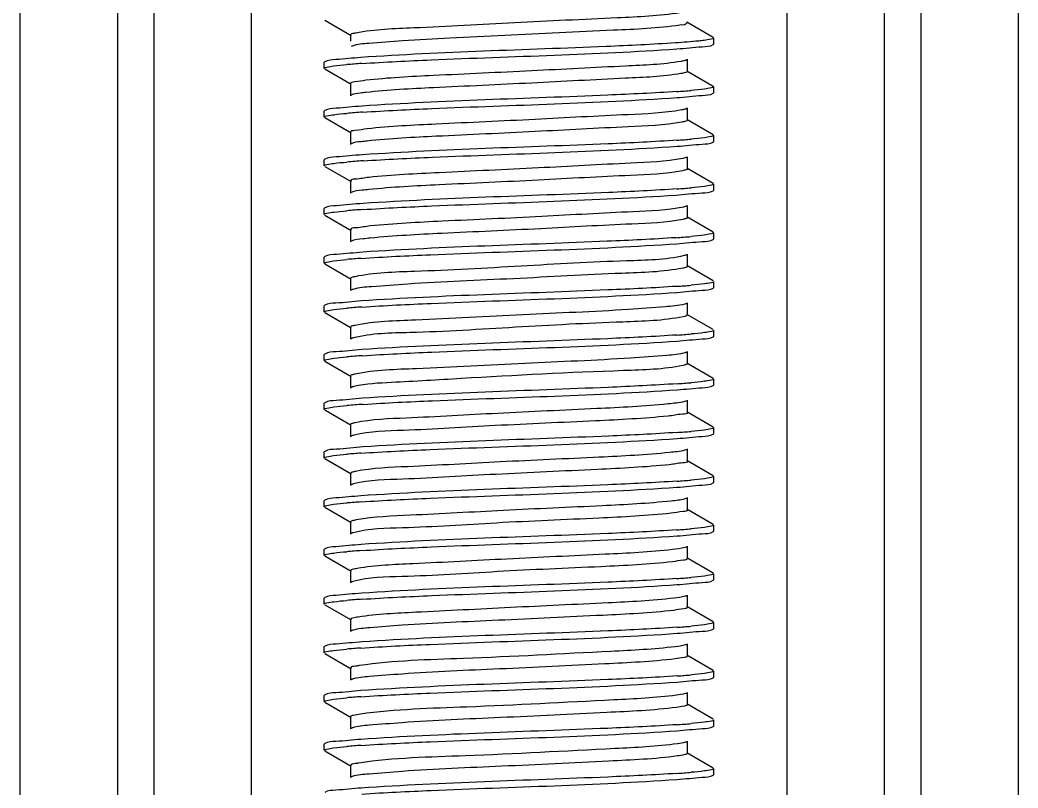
# Model space of a CAD drawing. Extents: x 27938 to 1507990, y 110129 to 923079.
# Drawn here: x 526204 to 526692.2, y 380105.1 to 380480.6 of the extents above; entities that cross this region are included whole.
import ezdxf

# ---------------------------------------------------------------- set-up
doc = ezdxf.new("R2010")
doc.units = 0
doc.header["$LTSCALE"] = 1000
doc.header["$MEASUREMENT"] = 0

msp = doc.modelspace()

# ---------------------------------------------------------------- linework, layer by layer
at = {"linetype": 'Continuous'}
for p, q in [((526204.03, 383675.04), (526204.03, 378934.02)), ((526251.66, 383675.04), (526251.66, 378934.02)), ((526269.52, 383675.04), (526269.52, 378934.02)), ((526317.14, 383675.04), (526317.14, 378934.02)), ((526579.08, 383675.04), (526579.08, 378934.02)), ((526626.71, 383675.04), (526626.71, 378934.02)), ((526644.57, 383675.04), (526644.57, 378934.02)), ((526692.19, 383675.04), (526692.19, 378934.02)), ((526353.09, 380480.45), (526366.01, 380472.97)), ((526543.14, 380472.05), (526530.21, 380479.53)), ((526365.75, 380473.27), (526365.75, 380470.27)), ((526543.36, 380468.81), (526543.36, 380471.79)), ((526543.36, 380468.81), (526543.36, 380471.79)), ((526366.44, 380467.81), (526366.01, 380467.62)), ((526543.14, 380468.55), (526543.36, 380468.81)), ((526353.09, 380460.14), (526352.86, 380459.88)), ((526352.86, 380456.9), (526352.86, 380459.88)), ((526352.86, 380456.9), (526352.86, 380459.88)), ((526530.47, 380455.41), (526530.47, 380461.37)), ((526353.09, 380456.64), (526366.01, 380449.16)), ((526530.27, 380455.68), (526543.13, 380448.24)), ((526365.75, 380449.46), (526365.75, 380443.51)), ((526543.14, 380444.73), (526543.36, 380445)), ((526543.36, 380445), (526543.36, 380447.97)), ((526543.36, 380445), (526543.36, 380447.97)), ((526353.09, 380436.33), (526352.86, 380436.07)), ((526352.86, 380433.09), (526352.86, 380436.07)), ((526352.86, 380433.09), (526352.86, 380436.07)), ((526530.47, 380431.6), (526530.47, 380437.55)), ((526353.09, 380432.83), (526366.01, 380425.35)), ((526543.14, 380424.42), (526530.21, 380431.9)), ((526365.75, 380425.65), (526365.75, 380419.69)), ((526543.14, 380420.92), (526543.36, 380421.18)), ((526543.36, 380421.18), (526543.36, 380424.16)), ((526543.36, 380421.18), (526543.36, 380424.16)), ((526353.09, 380412.51), (526352.86, 380412.25)), ((526352.86, 380409.28), (526352.86, 380412.25)), ((526352.86, 380409.28), (526352.86, 380412.25)), ((526530.47, 380407.79), (526530.47, 380413.74)), ((526353.09, 380409.02), (526366.01, 380401.53)), ((526543.14, 380400.61), (526530.21, 380408.09)), ((526365.75, 380401.83), (526365.75, 380395.88)), ((526543.14, 380397.11), (526543.36, 380397.37)), ((526543.36, 380397.37), (526543.36, 380400.35)), ((526543.36, 380397.37), (526543.36, 380400.35)), ((526353.09, 380388.7), (526352.86, 380388.44)), ((526352.86, 380385.46), (526352.86, 380388.44)), ((526352.86, 380385.46), (526352.86, 380388.44)), ((526530.47, 380383.98), (526530.47, 380389.93)), ((526353.09, 380385.2), (526366.01, 380377.72)), ((526543.14, 380376.79), (526530.21, 380384.28)), ((526365.75, 380378.02), (526365.75, 380372.07)), ((526543.36, 380373.56), (526543.36, 380376.53)), ((526543.36, 380373.56), (526543.36, 380376.53)), ((526543.14, 380373.3), (526543.36, 380373.56)), ((526353.09, 380364.89), (526352.86, 380364.63)), ((526352.86, 380361.65), (526352.86, 380364.63)), ((526352.86, 380361.65), (526352.86, 380364.63)), ((526530.47, 380360.16), (526530.47, 380366.12)), ((526353.09, 380361.39), (526366.01, 380353.91)), ((526543.14, 380352.98), (526530.21, 380360.46)), ((526365.75, 380354.21), (526365.75, 380348.26)), ((526543.36, 380349.74), (526543.36, 380352.72)), ((526543.36, 380349.74), (526543.36, 380352.72)), ((526543.14, 380349.48), (526543.36, 380349.74)), ((526530.47, 380336.35), (526530.47, 380342.3)), ((526353.09, 380341.08), (526352.86, 380340.81)), ((526352.86, 380337.84), (526352.86, 380340.81)), ((526352.86, 380337.84), (526352.86, 380340.81)), ((526353.09, 380337.58), (526366.01, 380330.1)), ((526529.19, 380335.68), (526528.44, 380335.51)), ((526543.14, 380329.17), (526530.21, 380336.65)), ((526365.75, 380330.4), (526365.75, 380324.44)), ((526543.36, 380325.93), (526543.36, 380328.91)), ((526543.36, 380325.93), (526543.36, 380328.91)), ((526543.14, 380325.67), (526543.36, 380325.93)), ((526530.47, 380312.54), (526530.47, 380318.49)), ((526353.09, 380317.26), (526352.86, 380317)), ((526352.86, 380314.03), (526352.86, 380317)), ((526352.86, 380314.03), (526352.86, 380317)), ((526353.09, 380313.76), (526366.01, 380306.28)), ((526543.14, 380305.36), (526530.21, 380312.84)), ((526529.46, 380311.94), (526528.48, 380311.7)), ((526365.75, 380306.58), (526365.75, 380300.63)), ((526543.36, 380302.12), (526543.36, 380305.1)), ((526543.36, 380302.12), (526543.36, 380305.1)), ((526543.14, 380301.86), (526543.36, 380302.12)), ((526353.09, 380293.45), (526352.86, 380293.19)), ((526352.86, 380290.21), (526352.86, 380293.19)), ((526352.86, 380290.21), (526352.86, 380293.19)), ((526530.47, 380288.72), (526530.47, 380294.68)), ((526353.09, 380289.95), (526366.01, 380282.47)), ((526543.14, 380281.54), (526530.21, 380289.03)), ((526365.75, 380282.77), (526365.75, 380276.82)), ((526543.36, 380278.31), (526543.36, 380281.28)), ((526543.36, 380278.31), (526543.36, 380281.28)), ((526543.14, 380278.05), (526543.36, 380278.31)), ((526353.09, 380269.64), (526352.86, 380269.38)), ((526352.86, 380266.4), (526352.86, 380269.38)), ((526352.86, 380266.4), (526352.86, 380269.38)), ((526530.47, 380264.91), (526530.47, 380270.86)), ((526353.09, 380266.14), (526366.01, 380258.66)), ((526543.14, 380257.73), (526530.21, 380265.21)), ((526365.75, 380258.96), (526365.75, 380253)), ((526543.14, 380254.23), (526543.36, 380254.49)), ((526543.36, 380254.49), (526543.36, 380257.47)), ((526543.36, 380254.49), (526543.36, 380257.47)), ((526353.09, 380245.82), (526352.86, 380245.56)), ((526352.86, 380242.59), (526352.86, 380245.56)), ((526352.86, 380242.59), (526352.86, 380245.56)), ((526530.47, 380241.1), (526530.47, 380247.05)), ((526353.09, 380242.33), (526366.01, 380234.84)), ((526543.14, 380233.92), (526530.21, 380241.4)), ((526365.75, 380235.15), (526365.75, 380229.19)), ((526543.14, 380230.42), (526543.36, 380230.68)), ((526543.36, 380230.68), (526543.36, 380233.66)), ((526543.36, 380230.68), (526543.36, 380233.66)), ((526353.09, 380222.01), (526352.86, 380221.75)), ((526352.86, 380218.77), (526352.86, 380221.75)), ((526352.86, 380218.77), (526352.86, 380221.75)), ((526530.47, 380217.29), (526530.47, 380223.24)), ((526353.09, 380218.51), (526366.01, 380211.03)), ((526543.14, 380210.11), (526530.21, 380217.59)), ((526365.75, 380211.33), (526365.75, 380205.38)), ((526543.14, 380206.61), (526543.36, 380206.87)), ((526543.36, 380206.87), (526543.36, 380209.84)), ((526543.36, 380206.87), (526543.36, 380209.84)), ((526353.09, 380198.2), (526352.86, 380197.94)), ((526352.86, 380194.96), (526352.86, 380197.94)), ((526352.86, 380194.96), (526352.86, 380197.94)), ((526530.47, 380193.47), (526530.47, 380199.43)), ((526353.09, 380194.7), (526366.01, 380187.22)), ((526543.14, 380186.29), (526530.21, 380193.77)), ((526365.75, 380187.52), (526365.75, 380181.57)), ((526543.36, 380183.05), (526543.36, 380186.03)), ((526543.36, 380183.05), (526543.36, 380186.03)), ((526543.14, 380182.79), (526543.36, 380183.05)), ((526353.09, 380174.39), (526352.86, 380174.13)), ((526352.86, 380171.15), (526352.86, 380174.13)), ((526352.86, 380171.15), (526352.86, 380174.13)), ((526530.47, 380169.66), (526530.47, 380175.61)), ((526353.09, 380170.89), (526366.01, 380163.41)), ((526543.14, 380162.48), (526530.21, 380169.96)), ((526365.75, 380163.71), (526365.75, 380157.75)), ((526543.36, 380159.24), (526543.36, 380162.22)), ((526543.36, 380159.24), (526543.36, 380162.22)), ((526543.14, 380158.98), (526543.36, 380159.24)), ((526530.47, 380145.85), (526530.47, 380151.8)), ((526353.09, 380150.57), (526352.86, 380150.31)), ((526352.86, 380147.34), (526352.86, 380150.31)), ((526352.86, 380147.34), (526352.86, 380150.31)), ((526353.09, 380147.07), (526366.01, 380139.59)), ((526543.14, 380138.67), (526530.21, 380146.15)), ((526365.75, 380139.89), (526365.75, 380133.94)), ((526543.36, 380135.43), (526543.36, 380138.41)), ((526543.36, 380135.43), (526543.36, 380138.41)), ((526543.14, 380135.17), (526543.36, 380135.43)), ((526530.47, 380122.03), (526530.47, 380127.99)), ((526353.09, 380126.76), (526352.86, 380126.5)), ((526352.86, 380123.52), (526352.86, 380126.5)), ((526352.86, 380123.52), (526352.86, 380126.5)), ((526353.09, 380123.26), (526366.01, 380115.78)), ((526543.14, 380114.85), (526530.21, 380122.34)), ((526365.75, 380116.08), (526365.75, 380110.13)), ((526543.36, 380111.62), (526543.36, 380114.59)), ((526543.36, 380111.62), (526543.36, 380114.59)), ((526543.14, 380111.36), (526543.36, 380111.62))]:
    msp.add_line(p, q, dxfattribs=at)
for centre, radius, start, end in [((526398.65, 380045.12), 415.08, 93.7926, 94.8061), ((526497.98, 380854.72), 410.04, 273.8292, 274.8033), ((526399.05, 380016.35), 420.06, 93.7603, 94.8057), ((526498.04, 380830.15), 409.27, 273.8342, 274.8034), ((526399.49, 379986.92), 425.69, 93.7255, 94.8043), ((526498.17, 380804.69), 407.62, 273.8451, 274.8038), ((526399.41, 379964.13), 424.66, 93.7318, 94.8044), ((526497.31, 380791.55), 418.32, 273.7704, 274.8067), ((526398.35, 379953.68), 411.26, 93.8184, 94.8057), ((526524.79, 380376.85), 17.9, 281.5616, 283.1978), ((526497.98, 380759.47), 410.03, 273.8292, 274.8033), ((526398.64, 379926.2), 414.93, 93.7936, 94.8061), ((526497.98, 380735.67), 410.05, 273.8291, 274.8033), ((526399.03, 379897.46), 419.88, 93.7615, 94.8057), ((526498.03, 380711.13), 409.32, 273.8339, 274.8034), ((526399.48, 379868.04), 425.5, 93.7266, 94.8043), ((526498.16, 380685.68), 407.68, 273.8448, 274.8037), ((526398.16, 379860.79), 408.89, 93.8354, 94.8048), ((526498.03, 380663.48), 409.29, 273.8341, 274.8034), ((526398.34, 379834.71), 411.16, 93.8191, 94.8056), ((526497.98, 380640.39), 410.02, 273.8293, 274.8033), ((526398.63, 379807.28), 414.79, 93.7945, 94.8061), ((526497.97, 380616.62), 410.06, 273.829, 274.8033), ((526399.02, 379778.62), 419.66, 93.7629, 94.8058), ((526498.02, 380592.29), 409.55, 273.8325, 274.8033), ((526398.08, 379766.51), 407.91, 93.8435, 94.8035), ((526498.15, 380566.77), 407.83, 273.8438, 274.8035), ((526398.16, 379741.78), 408.84, 93.8358, 94.8047), ((526498.04, 380544.38), 409.26, 273.8343, 274.8034), ((526398.33, 379715.75), 411.06, 93.8198, 94.8056), ((526497.98, 380521.31), 410, 273.8293, 274.8033)]:
    msp.add_arc(centre, radius, start, end, dxfattribs=at)
for points, knots in [([(526526.85, 380484.05), (526516.73, 380482.46), (526489.68, 380481.36), (526446.29, 380479.19), (526403.68, 380476.82), (526377.59, 380475.97), (526368.25, 380474.21)], [0, 0, 0, 0, 0.193342, 0.50965, 0.820575, 1, 1, 1, 1]), ([(526530.21, 380479.53), (526530.43, 380479.4), (526529.27, 380477.62), (526527.91, 380478.26), (526526.85, 380478.1)], [0, 0, 0, 0, 0.189692, 1, 1, 1, 1]), ([(526368.25, 380474.21), (526367.61, 380474.09), (526366.9, 380473.93), (526365.75, 380473.53), (526365.75, 380473.27)], [0, 0, 0, 0, 0.711587, 1, 1, 1, 1]), ([(526526.85, 380478.1), (526516.08, 380476.41), (526487.4, 380475.34), (526449.89, 380473.34), (526415.54, 380471.73), (526393.3, 380470.67), (526377.46, 380469.23), (526369.04, 380468.74), (526366.44, 380467.81)], [0, 0, 0, 0, 0.203475, 0.533865, 0.701503, 0.845145, 0.948486, 1, 1, 1, 1]), ([(526524.72, 380469.37), (526513.4, 380468.62), (526462.1, 380466.15), (526410.74, 380464.96), (526370.81, 380462.24)], [0, 0, 0, 0, 0.220809, 1, 1, 1, 1]), ([(526538.7, 380470.59), (526537.81, 380470.48), (526533.16, 380469.96), (526528.49, 380469.63), (526524.72, 380469.37)], [0, 0, 0, 0, 0.191038, 1, 1, 1, 1]), ([(526543.36, 380471.79), (526543.36, 380471.35), (526541.04, 380471.06), (526539.87, 380470.74), (526538.7, 380470.59)], [0, 0, 0, 0, 0.271231, 1, 1, 1, 1]), ([(526371.2, 380459.29), (526382.49, 380460.05), (526433.88, 380462.52), (526485.33, 380463.72), (526525.36, 380466.44)], [0, 0, 0, 0, 0.220033, 1, 1, 1, 1]), ([(526525.36, 380466.44), (526529.47, 380466.72), (526535.24, 380467.52), (526541.53, 380467.63), (526543.14, 380468.55)], [0, 0, 0, 0, 0.690315, 1, 1, 1, 1]), ([(526370.81, 380462.24), (526366.71, 380461.96), (526360.96, 380461.17), (526354.69, 380461.06), (526353.09, 380460.14)], [0, 0, 0, 0, 0.690276, 1, 1, 1, 1]), ([(526527.32, 380460.32), (526518.37, 380458.81), (526493.92, 380457.79), (526453.59, 380455.59), (526411.24, 380453.67), (526384.17, 380452.3), (526373.19, 380451.08)], [0, 0, 0, 0, 0.176416, 0.473758, 0.785535, 1, 1, 1, 1]), ([(526530.21, 380461.07), (526529.89, 380460.88), (526528.91, 380460.61), (526527.94, 380460.42), (526527.32, 380460.32)], [0, 0, 0, 0, 0.372348, 1, 1, 1, 1]), ([(526352.86, 380456.9), (526352.86, 380457.34), (526355.15, 380457.62), (526356.31, 380457.94), (526357.47, 380458.09)], [0, 0, 0, 0, 0.271439, 1, 1, 1, 1]), ([(526527.32, 380454.36), (526518.37, 380452.86), (526493.92, 380451.84), (526453.59, 380449.64), (526411.24, 380447.71), (526384.17, 380446.35), (526373.19, 380445.13)], [0, 0, 0, 0, 0.176416, 0.473758, 0.785535, 1, 1, 1, 1]), ([(526530.47, 380455.41), (526530.47, 380455.1), (526528.99, 380454.7), (526528.12, 380454.5), (526527.32, 380454.36)], [0, 0, 0, 0, 0.283117, 1, 1, 1, 1]), ([(526373.19, 380451.08), (526371.33, 380450.88), (526369.55, 380450.34), (526365.75, 380450.14), (526365.75, 380449.46)], [0, 0, 0, 0, 0.732536, 1, 1, 1, 1]), ([(526373.19, 380445.13), (526372.3, 380445.03), (526369.91, 380444.67), (526367.34, 380444.58), (526366.01, 380443.81)], [0, 0, 0, 0, 0.371201, 1, 1, 1, 1]), ([(526525.36, 380445.6), (526514.12, 380444.84), (526462.74, 380442.36), (526411.29, 380441.16), (526371.2, 380438.46)], [0, 0, 0, 0, 0.218896, 1, 1, 1, 1]), ([(526525.4, 380442.63), (526529.51, 380442.91), (526535.26, 380443.71), (526541.54, 380443.82), (526543.14, 380444.73)], [0, 0, 0, 0, 0.690269, 1, 1, 1, 1]), ([(526543.36, 380447.97), (526543.36, 380447.54), (526541.07, 380447.25), (526539.91, 380446.94), (526538.76, 380446.79)], [0, 0, 0, 0, 0.271491, 1, 1, 1, 1]), ([(526371.5, 380435.5), (526382.81, 380436.26), (526434.11, 380438.72), (526485.48, 380439.91), (526525.4, 380442.63)], [0, 0, 0, 0, 0.220774, 1, 1, 1, 1]), ([(526371.2, 380438.46), (526367, 380438.17), (526361.13, 380437.36), (526354.72, 380437.26), (526353.09, 380436.33)], [0, 0, 0, 0, 0.690689, 1, 1, 1, 1]), ([(526527.76, 380436.58), (526519.1, 380435.01), (526495.03, 380434.08), (526455.05, 380431.82), (526412.5, 380429.93), (526385.12, 380428.54), (526373.9, 380427.35)], [0, 0, 0, 0, 0.171322, 0.466729, 0.780436, 1, 1, 1, 1]), ([(526530.21, 380437.25), (526529.93, 380437.09), (526529.11, 380436.85), (526528.28, 380436.67), (526527.76, 380436.58)], [0, 0, 0, 0, 0.378906, 1, 1, 1, 1]), ([(526352.86, 380433.09), (526352.86, 380433.53), (526355.19, 380433.81), (526356.36, 380434.13), (526357.53, 380434.28)], [0, 0, 0, 0, 0.271222, 1, 1, 1, 1]), ([(526527.76, 380430.63), (526519.1, 380429.06), (526495.03, 380428.13), (526455.05, 380425.87), (526412.5, 380423.98), (526385.12, 380422.59), (526373.9, 380421.39)], [0, 0, 0, 0, 0.171322, 0.466729, 0.780436, 1, 1, 1, 1]), ([(526530.47, 380431.6), (526530.47, 380431.32), (526529.21, 380430.93), (526528.45, 380430.75), (526527.76, 380430.63)], [0, 0, 0, 0, 0.286608, 1, 1, 1, 1]), ([(526373.9, 380427.35), (526371.86, 380427.13), (526369.93, 380426.53), (526365.75, 380426.39), (526365.75, 380425.65)], [0, 0, 0, 0, 0.7335, 1, 1, 1, 1]), ([(526373.9, 380421.39), (526372.91, 380421.29), (526370.29, 380420.9), (526367.46, 380420.84), (526366.01, 380420)], [0, 0, 0, 0, 0.373307, 1, 1, 1, 1]), ([(526525.4, 380421.79), (526514.21, 380421.03), (526462.91, 380418.56), (526411.55, 380417.35), (526371.5, 380414.66)], [0, 0, 0, 0, 0.218489, 1, 1, 1, 1]), ([(526525.5, 380418.82), (526529.58, 380419.1), (526535.31, 380419.9), (526541.54, 380420.01), (526543.14, 380420.92)], [0, 0, 0, 0, 0.690169, 1, 1, 1, 1]), ([(526543.36, 380424.16), (526543.36, 380423.73), (526541.08, 380423.44), (526539.92, 380423.13), (526538.77, 380422.98)], [0, 0, 0, 0, 0.271533, 1, 1, 1, 1]), ([(526371.83, 380411.71), (526383.17, 380412.46), (526434.4, 380414.92), (526485.68, 380416.11), (526525.5, 380418.82)], [0, 0, 0, 0, 0.221632, 1, 1, 1, 1]), ([(526352.86, 380409.28), (526352.86, 380409.72), (526355.23, 380410), (526356.42, 380410.33), (526357.61, 380410.48)], [0, 0, 0, 0, 0.270951, 1, 1, 1, 1]), ([(526371.5, 380414.66), (526367.23, 380414.38), (526361.26, 380413.55), (526354.75, 380413.47), (526353.09, 380412.51)], [0, 0, 0, 0, 0.690984, 1, 1, 1, 1]), ([(526528.17, 380412.84), (526519.8, 380411.2), (526496.12, 380410.38), (526456.51, 380408.05), (526413.78, 380406.19), (526386.09, 380404.78), (526374.63, 380403.61)], [0, 0, 0, 0, 0.16621, 0.459673, 0.775317, 1, 1, 1, 1]), ([(526530.21, 380413.44), (526529.97, 380413.3), (526529.29, 380413.08), (526528.6, 380412.93), (526528.17, 380412.84)], [0, 0, 0, 0, 0.386574, 1, 1, 1, 1]), ([(526528.17, 380406.89), (526519.8, 380405.25), (526496.12, 380404.42), (526456.51, 380402.1), (526413.78, 380400.24), (526386.09, 380398.83), (526374.63, 380397.66)], [0, 0, 0, 0, 0.16621, 0.459673, 0.775317, 1, 1, 1, 1]), ([(526530.47, 380407.79), (526530.47, 380407.54), (526529.43, 380407.16), (526528.75, 380407), (526528.17, 380406.89)], [0, 0, 0, 0, 0.29131, 1, 1, 1, 1]), ([(526374.63, 380403.61), (526372.41, 380403.39), (526370.32, 380402.72), (526365.75, 380402.64), (526365.75, 380401.83)], [0, 0, 0, 0, 0.734301, 1, 1, 1, 1]), ([(526374.63, 380397.66), (526373.54, 380397.55), (526370.69, 380397.13), (526367.59, 380397.1), (526366.01, 380396.18)], [0, 0, 0, 0, 0.375224, 1, 1, 1, 1]), ([(526525.5, 380397.99), (526514.35, 380397.23), (526463.13, 380394.76), (526411.85, 380393.53), (526371.83, 380390.87)], [0, 0, 0, 0, 0.217929, 1, 1, 1, 1]), ([(526524.82, 380394.97), (526529.06, 380395.25), (526535.01, 380396.07), (526541.49, 380396.16), (526543.14, 380397.11)], [0, 0, 0, 0, 0.690884, 1, 1, 1, 1]), ([(526543.36, 380400.35), (526543.36, 380399.92), (526541.1, 380399.63), (526539.95, 380399.32), (526538.8, 380399.17)], [0, 0, 0, 0, 0.271629, 1, 1, 1, 1]), ([(526371.83, 380390.87), (526367.49, 380390.59), (526361.41, 380389.74), (526354.77, 380389.67), (526353.09, 380388.7)], [0, 0, 0, 0, 0.691296, 1, 1, 1, 1]), ([(526371.77, 380387.89), (526383.02, 380388.64), (526434.04, 380391.09), (526485.12, 380392.3), (526524.82, 380394.97)], [0, 0, 0, 0, 0.220785, 1, 1, 1, 1]), ([(526352.86, 380385.46), (526352.86, 380385.91), (526355.23, 380386.19), (526356.41, 380386.51), (526357.6, 380386.66)], [0, 0, 0, 0, 0.270992, 1, 1, 1, 1]), ([(526528.54, 380389.11), (526520.48, 380387.38), (526497.19, 380386.69), (526457.96, 380384.27), (526415.06, 380382.46), (526387.09, 380381.02), (526375.39, 380379.87)], [0, 0, 0, 0, 0.161077, 0.452585, 0.770175, 1, 1, 1, 1]), ([(526530.21, 380389.63), (526530.01, 380389.51), (526529.45, 380389.32), (526528.89, 380389.18), (526528.54, 380389.11)], [0, 0, 0, 0, 0.395232, 1, 1, 1, 1]), ([(526528.3, 380383.1), (526520.1, 380381.45), (526496.74, 380380.66), (526457.49, 380378.32), (526414.8, 380376.49), (526387.01, 380375.06), (526375.39, 380373.92)], [0, 0, 0, 0, 0.163685, 0.455244, 0.771393, 1, 1, 1, 1]), ([(526530.47, 380383.98), (526530.47, 380383.74), (526529.49, 380383.36), (526528.85, 380383.21), (526528.3, 380383.1)], [0, 0, 0, 0, 0.292957, 1, 1, 1, 1]), ([(526375.39, 380379.87), (526372.99, 380379.64), (526370.73, 380378.9), (526365.75, 380378.89), (526365.75, 380378.02)], [0, 0, 0, 0, 0.734958, 1, 1, 1, 1]), ([(526543.36, 380376.53), (526543.36, 380376.1), (526541.06, 380375.81), (526539.89, 380375.5), (526538.73, 380375.35)], [0, 0, 0, 0, 0.271348, 1, 1, 1, 1]), ([(526375.39, 380373.92), (526374.2, 380373.8), (526371.1, 380373.36), (526367.72, 380373.36), (526366.01, 380372.37)], [0, 0, 0, 0, 0.376966, 1, 1, 1, 1]), ([(526524.82, 380374.13), (526513.63, 380373.38), (526462.62, 380370.93), (526411.54, 380369.7), (526371.77, 380367.06)], [0, 0, 0, 0, 0.219586, 1, 1, 1, 1]), ([(526525.36, 380371.19), (526529.47, 380371.47), (526535.24, 380372.27), (526541.53, 380372.38), (526543.14, 380373.3)], [0, 0, 0, 0, 0.690315, 1, 1, 1, 1]), ([(526371.77, 380367.06), (526367.44, 380366.77), (526361.38, 380365.93), (526354.77, 380365.85), (526353.09, 380364.89)], [0, 0, 0, 0, 0.69124, 1, 1, 1, 1]), ([(526370.96, 380364.03), (526382.24, 380364.79), (526433.71, 380367.27), (526485.24, 380368.46), (526525.36, 380371.19)], [0, 0, 0, 0, 0.219478, 1, 1, 1, 1]), ([(526352.86, 380361.65), (526352.86, 380362.08), (526355.13, 380362.37), (526356.29, 380362.68), (526357.43, 380362.83)], [0, 0, 0, 0, 0.27158, 1, 1, 1, 1]), ([(526528.88, 380365.37), (526519.7, 380363.21), (526492.79, 380362.84), (526448.96, 380360.15), (526404.69, 380357.69), (526377.34, 380357.06), (526367.75, 380355.05)], [0, 0, 0, 0, 0.175128, 0.495203, 0.817983, 1, 1, 1, 1]), ([(526530.21, 380365.81), (526530.04, 380365.72), (526529.6, 380365.55), (526529.15, 380365.43), (526528.88, 380365.37)], [0, 0, 0, 0, 0.405131, 1, 1, 1, 1]), ([(526528.38, 380359.31), (526518.54, 380357.28), (526490.65, 380356.68), (526445.9, 380353.86), (526404.99, 380352.44), (526378.88, 380350.36), (526369.8, 380349.72), (526366.81, 380348.87)], [0, 0, 0, 0, 0.186078, 0.513276, 0.832943, 0.94246, 1, 1, 1, 1]), ([(526530.47, 380360.16), (526530.47, 380359.98), (526529.79, 380359.63), (526529.28, 380359.51), (526528.88, 380359.42)], [0, 0, 0, 0, 0.304522, 1, 1, 1, 1]), ([(526367.75, 380355.05), (526367.25, 380354.94), (526366.64, 380354.8), (526365.75, 380354.43), (526365.75, 380354.21)], [0, 0, 0, 0, 0.704943, 1, 1, 1, 1]), ([(526543.36, 380352.72), (526543.36, 380352.29), (526541.07, 380352), (526539.91, 380351.69), (526538.76, 380351.54)], [0, 0, 0, 0, 0.271492, 1, 1, 1, 1]), ([(526366.81, 380348.87), (526366.66, 380348.82), (526366.38, 380348.73), (526366.12, 380348.62), (526366.01, 380348.56)], [0, 0, 0, 0, 0.573549, 1, 1, 1, 1]), ([(526525.36, 380350.35), (526514.1, 380349.59), (526462.63, 380347.11), (526411.1, 380345.91), (526370.96, 380343.19)], [0, 0, 0, 0, 0.219133, 1, 1, 1, 1]), ([(526371.19, 380340.23), (526382.48, 380340.99), (526433.87, 380343.46), (526485.32, 380344.65), (526525.36, 380347.38)], [0, 0, 0, 0, 0.220011, 1, 1, 1, 1]), ([(526525.36, 380347.38), (526529.47, 380347.66), (526535.24, 380348.45), (526541.53, 380348.56), (526543.14, 380349.48)], [0, 0, 0, 0, 0.690316, 1, 1, 1, 1]), ([(526370.96, 380343.19), (526366.82, 380342.91), (526361.02, 380342.11), (526354.7, 380342), (526353.09, 380341.08)], [0, 0, 0, 0, 0.690447, 1, 1, 1, 1]), ([(526530.21, 380342), (526530.08, 380341.93), (526529.74, 380341.79), (526529.39, 380341.69), (526529.19, 380341.63)], [0, 0, 0, 0, 0.416277, 1, 1, 1, 1]), ([(526352.86, 380337.84), (526352.86, 380338.27), (526355.15, 380338.56), (526356.31, 380338.87), (526357.47, 380339.02)], [0, 0, 0, 0, 0.271445, 1, 1, 1, 1]), ([(526529.19, 380341.63), (526526.07, 380340.82), (526516.82, 380340.13), (526490.5, 380338.11), (526449.68, 380336.66), (526405.17, 380333.86), (526377.52, 380333.26), (526367.79, 380331.24)], [0, 0, 0, 0, 0.059799, 0.170734, 0.490641, 0.815855, 1, 1, 1, 1]), ([(526528.44, 380335.51), (526518.75, 380333.49), (526491.17, 380332.84), (526446.63, 380330.42), (526402.87, 380327.59), (526376.06, 380327.42), (526367.1, 380325.13)], [0, 0, 0, 0, 0.183701, 0.508444, 0.82842, 1, 1, 1, 1]), ([(526530.47, 380336.35), (526530.47, 380336.2), (526529.94, 380335.87), (526529.52, 380335.76), (526529.19, 380335.68)], [0, 0, 0, 0, 0.312927, 1, 1, 1, 1]), ([(526367.79, 380331.24), (526367.28, 380331.14), (526366.66, 380331), (526365.75, 380330.62), (526365.75, 380330.4)], [0, 0, 0, 0, 0.705397, 1, 1, 1, 1]), ([(526543.36, 380328.91), (526543.36, 380328.47), (526541.07, 380328.19), (526539.91, 380327.87), (526538.76, 380327.73)], [0, 0, 0, 0, 0.271491, 1, 1, 1, 1]), ([(526367.1, 380325.13), (526366.88, 380325.07), (526366.51, 380324.97), (526366.15, 380324.82), (526366.01, 380324.74)], [0, 0, 0, 0, 0.586059, 1, 1, 1, 1]), ([(526525.36, 380326.54), (526514.12, 380325.78), (526462.73, 380323.3), (526411.28, 380322.1), (526371.19, 380319.39)], [0, 0, 0, 0, 0.218907, 1, 1, 1, 1]), ([(526371.49, 380316.44), (526382.8, 380317.19), (526434.1, 380319.66), (526485.47, 380320.85), (526525.4, 380323.57)], [0, 0, 0, 0, 0.220746, 1, 1, 1, 1]), ([(526525.4, 380323.57), (526529.51, 380323.85), (526535.26, 380324.64), (526541.54, 380324.75), (526543.14, 380325.67)], [0, 0, 0, 0, 0.690272, 1, 1, 1, 1]), ([(526371.19, 380319.39), (526367, 380319.11), (526361.13, 380318.3), (526354.72, 380318.2), (526353.09, 380317.26)], [0, 0, 0, 0, 0.69068, 1, 1, 1, 1]), ([(526529.46, 380317.9), (526526.51, 380317.03), (526517.47, 380316.41), (526491.42, 380314.3), (526450.5, 380312.89), (526405.68, 380310.08), (526377.73, 380309.46), (526367.86, 380307.44)], [0, 0, 0, 0, 0.056967, 0.166117, 0.485703, 0.813401, 1, 1, 1, 1]), ([(526530.21, 380318.19), (526530.11, 380318.13), (526529.87, 380318.02), (526529.61, 380317.94), (526529.46, 380317.9)], [0, 0, 0, 0, 0.42914, 1, 1, 1, 1]), ([(526352.86, 380314.03), (526352.86, 380314.46), (526355.19, 380314.75), (526356.36, 380315.07), (526357.53, 380315.22)], [0, 0, 0, 0, 0.271231, 1, 1, 1, 1]), ([(526528.48, 380311.7), (526518.91, 380309.69), (526482.42, 380308.78), (526434.91, 380306.21), (526391.04, 380303.5), (526373.39, 380302.77), (526367.41, 380301.39)], [0, 0, 0, 0, 0.181624, 0.673933, 0.885992, 1, 1, 1, 1]), ([(526530.47, 380312.54), (526530.47, 380312.41), (526530.08, 380312.12), (526529.72, 380312.02), (526529.46, 380311.94)], [0, 0, 0, 0, 0.323936, 1, 1, 1, 1]), ([(526367.86, 380307.44), (526367.33, 380307.33), (526366.7, 380307.19), (526365.75, 380306.81), (526365.75, 380306.58)], [0, 0, 0, 0, 0.706204, 1, 1, 1, 1]), ([(526543.36, 380305.1), (526543.36, 380304.66), (526541.08, 380304.38), (526539.92, 380304.06), (526538.77, 380303.91)], [0, 0, 0, 0, 0.27153, 1, 1, 1, 1]), ([(526367.41, 380301.39), (526367.12, 380301.33), (526366.65, 380301.2), (526366.18, 380301.03), (526366.01, 380300.93)], [0, 0, 0, 0, 0.596978, 1, 1, 1, 1]), ([(526525.4, 380302.73), (526514.21, 380301.97), (526462.9, 380299.5), (526411.54, 380298.28), (526371.49, 380295.6)], [0, 0, 0, 0, 0.218507, 1, 1, 1, 1]), ([(526371.82, 380292.65), (526383.16, 380293.4), (526434.39, 380295.85), (526485.67, 380297.04), (526525.5, 380299.76)], [0, 0, 0, 0, 0.221603, 1, 1, 1, 1]), ([(526525.5, 380299.76), (526529.58, 380300.04), (526535.31, 380300.83), (526541.54, 380300.94), (526543.14, 380301.86)], [0, 0, 0, 0, 0.690172, 1, 1, 1, 1]), ([(526371.49, 380295.6), (526367.23, 380295.31), (526361.26, 380294.49), (526354.75, 380294.4), (526353.09, 380293.45)], [0, 0, 0, 0, 0.690974, 1, 1, 1, 1]), ([(526530.21, 380294.38), (526529.88, 380294.18), (526526.82, 380293.37), (526523.72, 380293.11), (526520.99, 380292.84)], [0, 0, 0, 0, 0.122489, 1, 1, 1, 1]), ([(526352.86, 380290.21), (526352.86, 380290.66), (526355.23, 380290.94), (526356.42, 380291.26), (526357.61, 380291.41)], [0, 0, 0, 0, 0.27096, 1, 1, 1, 1]), ([(526520.99, 380292.84), (526509.4, 380291.7), (526481.62, 380290.27), (526438.92, 380288.43), (526399.6, 380286.09), (526376.17, 380285.3), (526367.95, 380283.65)], [0, 0, 0, 0, 0.227856, 0.543944, 0.835881, 1, 1, 1, 1]), ([(526530.47, 380288.72), (526530.48, 380287.87), (526525.58, 380287.85), (526523.35, 380287.12), (526520.99, 380286.89)], [0, 0, 0, 0, 0.265163, 1, 1, 1, 1]), ([(526367.95, 380283.65), (526367.39, 380283.54), (526366.74, 380283.39), (526365.75, 380283.01), (526365.75, 380282.77)], [0, 0, 0, 0, 0.707279, 1, 1, 1, 1]), ([(526520.99, 380286.89), (526509.21, 380285.72), (526481.03, 380284.28), (526437.86, 380282.48), (526398.59, 380279.96), (526375.32, 380279.4), (526367.42, 380277.58)], [0, 0, 0, 0, 0.230632, 0.550008, 0.84183, 1, 1, 1, 1]), ([(526525.5, 380278.92), (526514.35, 380278.16), (526463.12, 380275.69), (526411.84, 380274.47), (526371.82, 380271.81)], [0, 0, 0, 0, 0.217948, 1, 1, 1, 1]), ([(526543.36, 380281.28), (526543.36, 380280.85), (526541.09, 380280.57), (526539.95, 380280.25), (526538.8, 380280.1)], [0, 0, 0, 0, 0.271626, 1, 1, 1, 1]), ([(526367.42, 380277.58), (526367.13, 380277.52), (526366.65, 380277.39), (526366.19, 380277.22), (526366.01, 380277.12)], [0, 0, 0, 0, 0.596953, 1, 1, 1, 1]), ([(526370.81, 380268.76), (526382.09, 380269.53), (526433.62, 380272.01), (526485.21, 380273.21), (526525.4, 380275.94)], [0, 0, 0, 0, 0.219156, 1, 1, 1, 1]), ([(526525.4, 380275.94), (526529.51, 380276.22), (526535.26, 380277.02), (526541.54, 380277.13), (526543.14, 380278.05)], [0, 0, 0, 0, 0.69027, 1, 1, 1, 1]), ([(526371.82, 380271.81), (526367.48, 380271.52), (526361.41, 380270.68), (526354.77, 380270.6), (526353.09, 380269.64)], [0, 0, 0, 0, 0.691286, 1, 1, 1, 1]), ([(526521.74, 380269.1), (526510.33, 380267.93), (526482.71, 380266.52), (526440.01, 380264.66), (526400.32, 380262.35), (526376.56, 380261.49), (526368.14, 380259.87)], [0, 0, 0, 0, 0.223654, 0.53891, 0.832763, 1, 1, 1, 1]), ([(526530.21, 380270.56), (526529.9, 380270.38), (526527.1, 380269.61), (526524.24, 380269.36), (526521.74, 380269.1)], [0, 0, 0, 0, 0.124444, 1, 1, 1, 1]), ([(526352.86, 380266.4), (526352.86, 380266.83), (526355.13, 380267.12), (526356.28, 380267.43), (526357.42, 380267.58)], [0, 0, 0, 0, 0.271632, 1, 1, 1, 1]), ([(526530.47, 380264.91), (526530.48, 380264.12), (526525.98, 380264.03), (526523.92, 380263.37), (526521.74, 380263.15)], [0, 0, 0, 0, 0.265626, 1, 1, 1, 1]), ([(526368.14, 380259.87), (526367.53, 380259.76), (526366.84, 380259.6), (526365.75, 380259.21), (526365.75, 380258.96)], [0, 0, 0, 0, 0.709708, 1, 1, 1, 1]), ([(526521.74, 380263.15), (526510.01, 380261.95), (526481.66, 380260.5), (526438.12, 380258.71), (526398.53, 380256.06), (526375.05, 380255.65), (526367.2, 380253.72)], [0, 0, 0, 0, 0.228548, 0.5497, 0.843389, 1, 1, 1, 1]), ([(526525.4, 380255.1), (526514.12, 380254.34), (526462.59, 380251.85), (526411, 380250.66), (526370.81, 380247.93)], [0, 0, 0, 0, 0.219182, 1, 1, 1, 1]), ([(526525.36, 380252.12), (526529.47, 380252.4), (526535.24, 380253.2), (526541.53, 380253.31), (526543.14, 380254.23)], [0, 0, 0, 0, 0.690315, 1, 1, 1, 1]), ([(526543.36, 380257.47), (526543.36, 380257.04), (526541.08, 380256.75), (526539.92, 380256.44), (526538.77, 380256.29)], [0, 0, 0, 0, 0.27153, 1, 1, 1, 1]), ([(526367.2, 380253.72), (526366.96, 380253.66), (526366.56, 380253.55), (526366.16, 380253.39), (526366.01, 380253.31)], [0, 0, 0, 0, 0.589537, 1, 1, 1, 1]), ([(526370.96, 380244.96), (526382.24, 380245.73), (526433.71, 380248.2), (526485.24, 380249.4), (526525.36, 380252.12)], [0, 0, 0, 0, 0.219464, 1, 1, 1, 1]), ([(526370.81, 380247.93), (526366.71, 380247.65), (526360.96, 380246.85), (526354.69, 380246.74), (526353.09, 380245.82)], [0, 0, 0, 0, 0.690282, 1, 1, 1, 1]), ([(526522.47, 380245.37), (526511.3, 380244.17), (526483.98, 380242.78), (526441.47, 380240.88), (526401.41, 380238.64), (526377.27, 380237.69), (526368.55, 380236.14)], [0, 0, 0, 0, 0.218541, 0.53186, 0.827656, 1, 1, 1, 1]), ([(526530.21, 380246.75), (526529.93, 380246.58), (526527.37, 380245.85), (526524.75, 380245.61), (526522.47, 380245.37)], [0, 0, 0, 0, 0.126922, 1, 1, 1, 1]), ([(526352.86, 380242.59), (526352.86, 380243.02), (526355.13, 380243.3), (526356.29, 380243.62), (526357.43, 380243.77)], [0, 0, 0, 0, 0.271583, 1, 1, 1, 1]), ([(526530.47, 380241.1), (526530.48, 380240.37), (526526.38, 380240.22), (526524.47, 380239.63), (526522.47, 380239.41)], [0, 0, 0, 0, 0.26668, 1, 1, 1, 1]), ([(526368.55, 380236.14), (526367.84, 380236.01), (526367.06, 380235.83), (526365.75, 380235.43), (526365.75, 380235.15)], [0, 0, 0, 0, 0.71423, 1, 1, 1, 1]), ([(526522.47, 380239.41), (526510.79, 380238.16), (526482.32, 380236.72), (526438.46, 380234.94), (526398.55, 380232.17), (526374.84, 380231.91), (526367.03, 380229.86)], [0, 0, 0, 0, 0.226203, 0.548928, 0.844544, 1, 1, 1, 1]), ([(526367.03, 380229.86), (526366.83, 380229.81), (526366.48, 380229.71), (526366.14, 380229.57), (526366.01, 380229.49)], [0, 0, 0, 0, 0.582774, 1, 1, 1, 1]), ([(526525.36, 380231.29), (526514.1, 380230.52), (526462.63, 380228.04), (526411.1, 380226.85), (526370.96, 380224.13)], [0, 0, 0, 0, 0.219137, 1, 1, 1, 1]), ([(526525.36, 380228.31), (526529.47, 380228.59), (526535.24, 380229.39), (526541.53, 380229.5), (526543.14, 380230.42)], [0, 0, 0, 0, 0.690317, 1, 1, 1, 1]), ([(526543.36, 380233.66), (526543.36, 380233.22), (526541.07, 380232.94), (526539.92, 380232.62), (526538.76, 380232.47)], [0, 0, 0, 0, 0.271492, 1, 1, 1, 1]), ([(526371.18, 380221.16), (526382.47, 380221.93), (526433.87, 380224.4), (526485.32, 380225.59), (526525.36, 380228.31)], [0, 0, 0, 0, 0.21999, 1, 1, 1, 1]), ([(526352.86, 380218.77), (526352.86, 380219.21), (526355.15, 380219.49), (526356.31, 380219.81), (526357.47, 380219.96)], [0, 0, 0, 0, 0.27145, 1, 1, 1, 1]), ([(526370.96, 380224.13), (526366.82, 380223.84), (526361.02, 380223.04), (526354.7, 380222.94), (526353.09, 380222.01)], [0, 0, 0, 0, 0.69044, 1, 1, 1, 1]), ([(526523.17, 380221.63), (526512.25, 380220.41), (526485.24, 380219.05), (526442.93, 380217.12), (526402.53, 380214.93), (526378.01, 380213.89), (526368.99, 380212.4)], [0, 0, 0, 0, 0.213445, 0.524835, 0.822565, 1, 1, 1, 1]), ([(526530.21, 380222.94), (526529.95, 380222.78), (526527.62, 380222.09), (526525.24, 380221.86), (526523.17, 380221.63)], [0, 0, 0, 0, 0.129402, 1, 1, 1, 1]), ([(526523.17, 380215.68), (526511.57, 380214.38), (526483, 380212.95), (526438.85, 380211.18), (526398.62, 380208.28), (526374.67, 380208.17), (526366.9, 380206.01)], [0, 0, 0, 0, 0.223629, 0.547758, 0.845359, 1, 1, 1, 1]), ([(526530.47, 380217.29), (526530.48, 380216.61), (526526.75, 380216.41), (526525, 380215.88), (526523.17, 380215.68)], [0, 0, 0, 0, 0.267679, 1, 1, 1, 1]), ([(526368.99, 380212.4), (526368.18, 380212.26), (526367.29, 380212.05), (526365.75, 380211.66), (526365.75, 380211.33)], [0, 0, 0, 0, 0.717972, 1, 1, 1, 1]), ([(526366.9, 380206.01), (526366.72, 380205.96), (526366.42, 380205.87), (526366.13, 380205.75), (526366.01, 380205.68)], [0, 0, 0, 0, 0.576628, 1, 1, 1, 1]), ([(526525.36, 380207.48), (526514.12, 380206.71), (526462.73, 380204.24), (526411.27, 380203.03), (526371.18, 380200.33)], [0, 0, 0, 0, 0.218917, 1, 1, 1, 1]), ([(526525.39, 380204.5), (526529.5, 380204.78), (526535.26, 380205.58), (526541.53, 380205.69), (526543.14, 380206.61)], [0, 0, 0, 0, 0.690284, 1, 1, 1, 1]), ([(526543.36, 380209.84), (526543.36, 380209.41), (526541.07, 380209.13), (526539.91, 380208.81), (526538.76, 380208.66)], [0, 0, 0, 0, 0.27149, 1, 1, 1, 1]), ([(526371.47, 380197.37), (526382.78, 380198.13), (526434.09, 380200.59), (526485.46, 380201.78), (526525.39, 380204.5)], [0, 0, 0, 0, 0.220703, 1, 1, 1, 1]), ([(526352.86, 380194.96), (526352.86, 380195.4), (526355.18, 380195.68), (526356.36, 380196), (526357.53, 380196.15)], [0, 0, 0, 0, 0.271241, 1, 1, 1, 1]), ([(526371.18, 380200.33), (526366.99, 380200.05), (526361.12, 380199.23), (526354.72, 380199.14), (526353.09, 380198.2)], [0, 0, 0, 0, 0.690671, 1, 1, 1, 1]), ([(526523.83, 380197.89), (526513.17, 380196.65), (526486.48, 380195.31), (526444.38, 380193.35), (526403.66, 380191.21), (526378.77, 380190.1), (526369.47, 380188.66)], [0, 0, 0, 0, 0.208365, 0.51783, 0.817489, 1, 1, 1, 1]), ([(526530.21, 380199.12), (526529.97, 380198.98), (526527.87, 380198.33), (526525.71, 380198.11), (526523.83, 380197.89)], [0, 0, 0, 0, 0.132064, 1, 1, 1, 1]), ([(526523.83, 380191.94), (526512.33, 380190.59), (526483.67, 380189.26), (526439.39, 380187.03), (526401.27, 380185.51), (526377.61, 380183.58), (526369.47, 380182.95), (526366.78, 380182.17)], [0, 0, 0, 0, 0.220836, 0.546198, 0.845814, 0.946671, 1, 1, 1, 1]), ([(526530.47, 380193.47), (526530.48, 380192.86), (526527.11, 380192.61), (526525.5, 380192.14), (526523.83, 380191.94)], [0, 0, 0, 0, 0.268865, 1, 1, 1, 1]), ([(526369.47, 380188.66), (526368.53, 380188.52), (526367.54, 380188.27), (526365.75, 380187.89), (526365.75, 380187.52)], [0, 0, 0, 0, 0.721099, 1, 1, 1, 1]), ([(526543.36, 380186.03), (526543.36, 380185.6), (526541.08, 380185.31), (526539.92, 380185), (526538.77, 380184.85)], [0, 0, 0, 0, 0.271512, 1, 1, 1, 1]), ([(526366.78, 380182.17), (526366.63, 380182.12), (526366.37, 380182.04), (526366.12, 380181.93), (526366.01, 380181.87)], [0, 0, 0, 0, 0.571059, 1, 1, 1, 1]), ([(526525.39, 380183.66), (526514.19, 380182.9), (526462.89, 380180.43), (526411.52, 380179.22), (526371.47, 380176.53)], [0, 0, 0, 0, 0.218549, 1, 1, 1, 1]), ([(526525.49, 380180.7), (526529.57, 380180.97), (526535.3, 380181.77), (526541.54, 380181.88), (526543.14, 380182.79)], [0, 0, 0, 0, 0.69018, 1, 1, 1, 1]), ([(526371.47, 380176.53), (526367.22, 380176.25), (526361.25, 380175.42), (526354.74, 380175.34), (526353.09, 380174.39)], [0, 0, 0, 0, 0.690961, 1, 1, 1, 1]), ([(526370.74, 380173.51), (526382.02, 380174.28), (526433.61, 380176.76), (526485.26, 380177.95), (526525.49, 380180.7)], [0, 0, 0, 0, 0.219066, 1, 1, 1, 1]), ([(526352.86, 380171.15), (526352.86, 380171.58), (526355.13, 380171.87), (526356.29, 380172.18), (526357.43, 380172.33)], [0, 0, 0, 0, 0.271599, 1, 1, 1, 1]), ([(526524.47, 380174.16), (526514.06, 380172.88), (526479.5, 380171.23), (526428.07, 380168.3), (526386.84, 380167.38), (526369.98, 380164.93)], [0, 0, 0, 0, 0.2033, 0.669699, 1, 1, 1, 1]), ([(526530.22, 380175.31), (526529.99, 380175.18), (526528.1, 380174.57), (526526.15, 380174.36), (526524.47, 380174.16)], [0, 0, 0, 0, 0.134759, 1, 1, 1, 1]), ([(526524.47, 380168.2), (526513.07, 380166.81), (526484.37, 380165.5), (526439.87, 380163.22), (526401.38, 380161.73), (526377.53, 380159.74), (526369.35, 380159.14), (526366.69, 380158.33)], [0, 0, 0, 0, 0.21788, 0.544381, 0.846087, 0.947243, 1, 1, 1, 1]), ([(526530.47, 380169.66), (526530.48, 380169.1), (526527.45, 380168.8), (526525.97, 380168.39), (526524.47, 380168.2)], [0, 0, 0, 0, 0.269913, 1, 1, 1, 1]), ([(526369.98, 380164.93), (526369.36, 380164.84), (526368.17, 380164.5), (526365.75, 380164.56), (526365.75, 380163.71)], [0, 0, 0, 0, 0.421563, 1, 1, 1, 1]), ([(526543.36, 380162.22), (526543.36, 380161.79), (526541.09, 380161.5), (526539.94, 380161.19), (526538.79, 380161.04)], [0, 0, 0, 0, 0.271607, 1, 1, 1, 1]), ([(526366.69, 380158.33), (526366.56, 380158.29), (526366.33, 380158.21), (526366.11, 380158.11), (526366.01, 380158.06)], [0, 0, 0, 0, 0.566019, 1, 1, 1, 1]), ([(526525.49, 380159.86), (526514.21, 380159.09), (526462.62, 380156.6), (526410.97, 380155.42), (526370.74, 380152.67)], [0, 0, 0, 0, 0.219044, 1, 1, 1, 1]), ([(526370.81, 380149.7), (526382.09, 380150.47), (526433.62, 380152.95), (526485.22, 380154.14), (526525.41, 380156.88)], [0, 0, 0, 0, 0.21915, 1, 1, 1, 1]), ([(526525.41, 380156.88), (526529.51, 380157.16), (526535.26, 380157.95), (526541.54, 380158.06), (526543.14, 380158.98)], [0, 0, 0, 0, 0.690268, 1, 1, 1, 1]), ([(526370.74, 380152.67), (526366.65, 380152.39), (526360.93, 380151.6), (526354.68, 380151.49), (526353.09, 380150.57)], [0, 0, 0, 0, 0.690198, 1, 1, 1, 1]), ([(526352.86, 380147.34), (526352.86, 380147.77), (526355.13, 380148.05), (526356.28, 380148.36), (526357.42, 380148.51)], [0, 0, 0, 0, 0.271633, 1, 1, 1, 1]), ([(526525.08, 380150.42), (526514.93, 380149.11), (526480.68, 380147.49), (526429.23, 380144.59), (526387.74, 380143.55), (526370.52, 380141.19)], [0, 0, 0, 0, 0.198237, 0.663206, 1, 1, 1, 1]), ([(526530.21, 380151.5), (526530, 380151.38), (526528.33, 380150.81), (526526.58, 380150.61), (526525.08, 380150.42)], [0, 0, 0, 0, 0.138038, 1, 1, 1, 1]), ([(526525.08, 380144.47), (526513.8, 380143.01), (526485.07, 380141.75), (526440.39, 380139.42), (526401.53, 380137.95), (526377.48, 380135.91), (526369.25, 380135.33), (526366.62, 380134.49)], [0, 0, 0, 0, 0.214764, 0.542299, 0.846146, 0.94769, 1, 1, 1, 1]), ([(526530.47, 380145.85), (526530.48, 380145.34), (526527.78, 380145.01), (526526.43, 380144.64), (526525.08, 380144.47)], [0, 0, 0, 0, 0.271897, 1, 1, 1, 1]), ([(526370.52, 380141.19), (526369.32, 380141.03), (526368.1, 380140.71), (526365.75, 380140.35), (526365.75, 380139.89)], [0, 0, 0, 0, 0.725984, 1, 1, 1, 1]), ([(526543.36, 380138.41), (526543.36, 380137.97), (526541.08, 380137.69), (526539.92, 380137.37), (526538.77, 380137.22)], [0, 0, 0, 0, 0.271532, 1, 1, 1, 1]), ([(526366.62, 380134.49), (526366.5, 380134.45), (526366.29, 380134.38), (526366.1, 380134.29), (526366.01, 380134.24)], [0, 0, 0, 0, 0.561464, 1, 1, 1, 1]), ([(526525.41, 380136.04), (526514.12, 380135.27), (526462.59, 380132.79), (526410.99, 380131.6), (526370.81, 380128.86)], [0, 0, 0, 0, 0.21918, 1, 1, 1, 1]), ([(526370.95, 380125.9), (526382.23, 380126.66), (526433.7, 380129.14), (526485.23, 380130.33), (526525.36, 380133.06)], [0, 0, 0, 0, 0.21945, 1, 1, 1, 1]), ([(526525.36, 380133.06), (526529.48, 380133.34), (526535.24, 380134.14), (526541.53, 380134.25), (526543.14, 380135.17)], [0, 0, 0, 0, 0.690314, 1, 1, 1, 1]), ([(526370.81, 380128.86), (526366.71, 380128.58), (526360.96, 380127.79), (526354.69, 380127.68), (526353.09, 380126.76)], [0, 0, 0, 0, 0.690278, 1, 1, 1, 1]), ([(526530.21, 380127.69), (526530.02, 380127.58), (526528.54, 380127.06), (526526.98, 380126.87), (526525.65, 380126.68)], [0, 0, 0, 0, 0.141415, 1, 1, 1, 1]), ([(526352.86, 380123.52), (526352.86, 380123.95), (526355.13, 380124.24), (526356.28, 380124.55), (526357.43, 380124.7)], [0, 0, 0, 0, 0.271586, 1, 1, 1, 1]), ([(526525.65, 380126.68), (526515.5, 380125.3), (526480.8, 380123.73), (526428.93, 380120.66), (526386.97, 380119.83), (526369.78, 380117.27)], [0, 0, 0, 0, 0.196711, 0.666198, 1, 1, 1, 1]), ([(526525.65, 380120.73), (526514.51, 380119.21), (526485.77, 380118), (526440.93, 380115.61), (526401.7, 380114.17), (526377.45, 380112.08), (526369.17, 380111.52), (526366.55, 380110.66)], [0, 0, 0, 0, 0.2115, 0.539982, 0.846021, 0.948031, 1, 1, 1, 1]), ([(526530.47, 380122.03), (526530.47, 380121.57), (526528.09, 380121.22), (526526.86, 380120.9), (526525.65, 380120.73)], [0, 0, 0, 0, 0.273799, 1, 1, 1, 1]), ([(526369.78, 380117.27), (526369.2, 380117.18), (526368.06, 380116.86), (526365.75, 380116.9), (526365.75, 380116.08)], [0, 0, 0, 0, 0.420896, 1, 1, 1, 1]), ([(526543.36, 380114.59), (526543.36, 380114.16), (526541.07, 380113.87), (526539.92, 380113.56), (526538.76, 380113.41)], [0, 0, 0, 0, 0.271493, 1, 1, 1, 1]), ([(526366.55, 380110.66), (526366.45, 380110.62), (526366.26, 380110.56), (526366.09, 380110.47), (526366.01, 380110.43)], [0, 0, 0, 0, 0.557348, 1, 1, 1, 1]), ([(526525.36, 380112.22), (526514.1, 380111.46), (526462.62, 380108.98), (526411.09, 380107.78), (526370.95, 380105.06)], [0, 0, 0, 0, 0.219141, 1, 1, 1, 1]), ([(526371.17, 380102.1), (526382.46, 380102.86), (526433.86, 380105.33), (526485.32, 380106.53), (526525.36, 380109.25)], [0, 0, 0, 0, 0.21997, 1, 1, 1, 1]), ([(526525.36, 380109.25), (526529.47, 380109.53), (526535.24, 380110.33), (526541.53, 380110.43), (526543.14, 380111.36)], [0, 0, 0, 0, 0.690317, 1, 1, 1, 1]), ([(526370.95, 380105.06), (526366.82, 380104.78), (526361.02, 380103.98), (526354.7, 380103.87), (526353.09, 380102.95)], [0, 0, 0, 0, 0.690434, 1, 1, 1, 1])]:
    msp.add_open_spline(points, degree=3, knots=knots, dxfattribs=at)
for points in [[(526357.47, 380458.09), (526359.6, 380458.36), (526361.74, 380458.56), (526363.88, 380458.74)], [(526538.76, 380446.79), (526536.62, 380446.51), (526534.46, 380446.31), (526532.31, 380446.13)], [(526357.53, 380434.28), (526359.63, 380434.55), (526361.75, 380434.75), (526363.86, 380434.93)], [(526538.77, 380422.98), (526536.62, 380422.7), (526534.47, 380422.5), (526532.31, 380422.32)], [(526357.61, 380410.48), (526359.68, 380410.74), (526361.76, 380410.94), (526363.84, 380411.11)], [(526538.8, 380399.17), (526536.64, 380398.89), (526534.47, 380398.69), (526532.3, 380398.5)], [(526357.6, 380386.66), (526359.68, 380386.93), (526361.76, 380387.12), (526363.84, 380387.3)], [(526538.73, 380375.35), (526536.62, 380375.07), (526534.49, 380374.88), (526532.37, 380374.69)], [(526357.43, 380362.83), (526359.58, 380363.11), (526361.74, 380363.31), (526363.9, 380363.49)], [(526538.76, 380351.54), (526536.62, 380351.26), (526534.46, 380351.06), (526532.31, 380350.88)], [(526357.47, 380339.02), (526359.6, 380339.3), (526361.74, 380339.5), (526363.88, 380339.68)], [(526538.76, 380327.73), (526536.62, 380327.45), (526534.46, 380327.25), (526532.31, 380327.06)], [(526357.53, 380315.22), (526359.63, 380315.49), (526361.74, 380315.68), (526363.86, 380315.86)], [(526538.77, 380303.91), (526536.62, 380303.63), (526534.47, 380303.43), (526532.31, 380303.25)], [(526357.61, 380291.41), (526359.68, 380291.68), (526361.76, 380291.87), (526363.84, 380292.05)], [(526538.8, 380280.1), (526536.64, 380279.82), (526534.47, 380279.62), (526532.3, 380279.44)], [(526357.42, 380267.58), (526359.58, 380267.86), (526361.74, 380268.06), (526363.91, 380268.24)], [(526538.77, 380256.29), (526536.62, 380256.01), (526534.47, 380255.81), (526532.31, 380255.63)], [(526357.43, 380243.77), (526359.58, 380244.05), (526361.74, 380244.25), (526363.9, 380244.43)], [(526538.76, 380232.47), (526536.62, 380232.2), (526534.46, 380232), (526532.31, 380231.81)], [(526357.47, 380219.96), (526359.6, 380220.23), (526361.74, 380220.43), (526363.88, 380220.61)], [(526538.76, 380208.66), (526536.62, 380208.38), (526534.46, 380208.18), (526532.31, 380208)], [(526357.53, 380196.15), (526359.63, 380196.42), (526361.74, 380196.62), (526363.86, 380196.8)], [(526538.77, 380184.85), (526536.62, 380184.57), (526534.46, 380184.37), (526532.31, 380184.19)], [(526357.43, 380172.33), (526359.59, 380172.61), (526361.76, 380172.81), (526363.92, 380172.99)], [(526538.79, 380161.04), (526536.64, 380160.76), (526534.47, 380160.56), (526532.3, 380160.37)], [(526357.42, 380148.51), (526359.58, 380148.79), (526361.74, 380148.99), (526363.91, 380149.18)], [(526538.77, 380137.22), (526536.62, 380136.95), (526534.47, 380136.75), (526532.31, 380136.56)], [(526357.43, 380124.7), (526359.58, 380124.98), (526361.74, 380125.18), (526363.9, 380125.37)], [(526538.76, 380113.41), (526536.62, 380113.13), (526534.46, 380112.93), (526532.31, 380112.75)]]:
    msp.add_open_spline(points, degree=3, dxfattribs=at)

doc.saveas('drawing.dxf')
